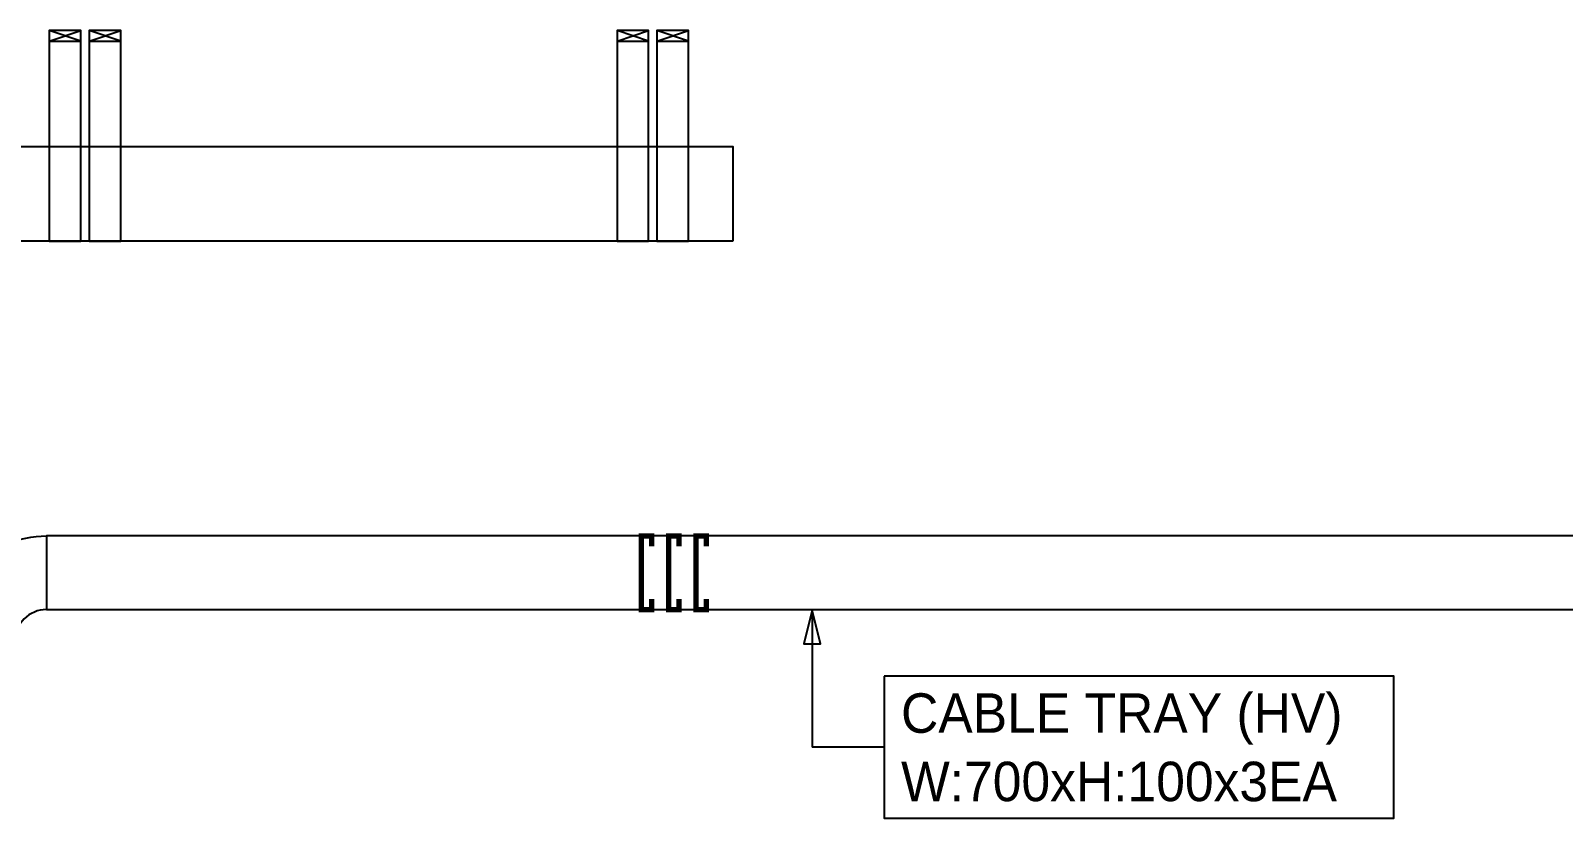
# Model space of a CAD drawing. Header units: millimetres. Extents: x 28900 to 374841, y -351975 to 849955.
# Drawn here: x 321900 to 336475, y -128433 to -120948 of the extents above; entities that cross this region are included whole.
import ezdxf
from ezdxf.enums import TextEntityAlignment as Align

# ---------------------------------------------------------------- set-up
doc = ezdxf.new("R2010")
doc.units = ezdxf.units.MM
doc.header["$LTSCALE"] = 150
for name, color, linetype in [('-----26 Electrical Cable Tray_HV_GEN A', 1, 'Continuous'), ('-----26 Electrical Cable Tray_HV_GEN B', 30, 'Continuous'), ('-----26 Electrical Cable Tray_HV_N', 30, 'Continuous'), ('-----26 Electrical Cable Tray_HV_발전기 B', 103, 'Continuous')]:
    doc.layers.add(name, color=color, linetype=linetype)
doc.styles.add('ELEC', font='Dotum.ttf')

msp = doc.modelspace()

# ---------------------------------------------------------------- linework, layer by layer
at = {"layer": '-----26 Electrical Cable Tray_HV_GEN A'}
for p, q in [((322376, -121048), (322076, -120948)), ((322076, -121048), (322376, -120948)), ((327776, -121048), (327476, -120948)), ((327476, -121048), (327776, -120948))]:
    msp.add_line(p, q, dxfattribs=at)
at = {"layer": '-----26 Electrical Cable Tray_HV_GEN A', "elevation": 0}
for points in [[(322376, -121048), (322376, -120948), (322076, -120948), (322076, -121048)], [(322376, -122950), (322376, -120948), (322076, -120948), (322076, -122950)], [(327776, -121048), (327776, -120948), (327476, -120948), (327476, -121048)], [(327776, -122950), (327776, -120948), (327476, -120948), (327476, -122950)], [(328576, -122950), (304418, -122950), (304418, -122050), (328576, -122050)]]:
    msp.add_lwpolyline(points, close=True, dxfattribs=at)
at = {"layer": '-----26 Electrical Cable Tray_HV_GEN B'}
for p, q in [((322756, -121048), (322456, -120948)), ((322456, -121048), (322756, -120948)), ((328156, -121048), (327856, -120948)), ((327856, -121048), (328156, -120948))]:
    msp.add_line(p, q, dxfattribs=at)
at = {"layer": '-----26 Electrical Cable Tray_HV_GEN B', "elevation": 0}
for points in [[(322756, -121048), (322756, -120948), (322456, -120948), (322456, -121048)], [(322756, -122950), (322756, -120948), (322456, -120948), (322456, -122950)], [(328156, -121048), (328156, -120948), (327856, -120948), (327856, -121048)], [(328156, -122950), (328156, -120948), (327856, -120948), (327856, -122950)], [(328576, -122950), (311500, -122950), (311500, -122050), (328576, -122050)]]:
    msp.add_lwpolyline(points, close=True, dxfattribs=at)
at = {"layer": '-----26 Electrical Cable Tray_HV_N', "color": 1}
msp.add_line((330017, -127758), (329332, -127758), dxfattribs=at)
at = {"layer": '-----26 Electrical Cable Tray_HV_N', "color": 1, "elevation": 0}
msp.add_lwpolyline([(329332, -126455), (329252, -126775), (329412, -126775), (329332, -126455), (329332, -127758)], dxfattribs=at)
msp.add_lwpolyline([(330017, -127083), (330017, -128433), (334863, -128433), (334863, -127083)], close=True, dxfattribs=at)
at = {"layer": '-----26 Electrical Cable Tray_HV_발전기 B', "elevation": 0}
msp.add_lwpolyline([(321750, -126750), (321050, -126750, -0.414214), (322050, -125750), (322050, -126450, 0.414214)], format="xyb", close=True, dxfattribs=at)
msp.add_lwpolyline([(351000, -126450), (351000, -125750), (322050, -125750), (322050, -126450)], close=True, dxfattribs=at)
at = {"layer": '-----26 Electrical Cable Tray_HV_발전기 B', "ltscale": 7.5, "const_width": 50, "elevation": 0}
for points in [[(327806, -126350), (327806, -126450), (327706, -126450), (327706, -125750), (327806, -125750), (327806, -125850)], [(328066, -126350), (328066, -126450), (327966, -126450), (327966, -125750), (328066, -125750), (328066, -125850)], [(328326, -126350), (328326, -126450), (328226, -126450), (328226, -125750), (328326, -125750), (328326, -125850)]]:
    msp.add_lwpolyline(points, dxfattribs=at)

# ---------------------------------------------------------------- texts
at = {"layer": '-----26 Electrical Cable Tray_HV_발전기 B', "style": 'ELEC'}
for s, p in [('CABLE TRAY (HV)', (330177, -127433)), ('W:700xH:100x3EA', (330177, -128083))]:
    msp.add_text(s, height=375, dxfattribs=at).set_placement(p, align=Align.MIDDLE_LEFT)

doc.saveas('drawing.dxf')
